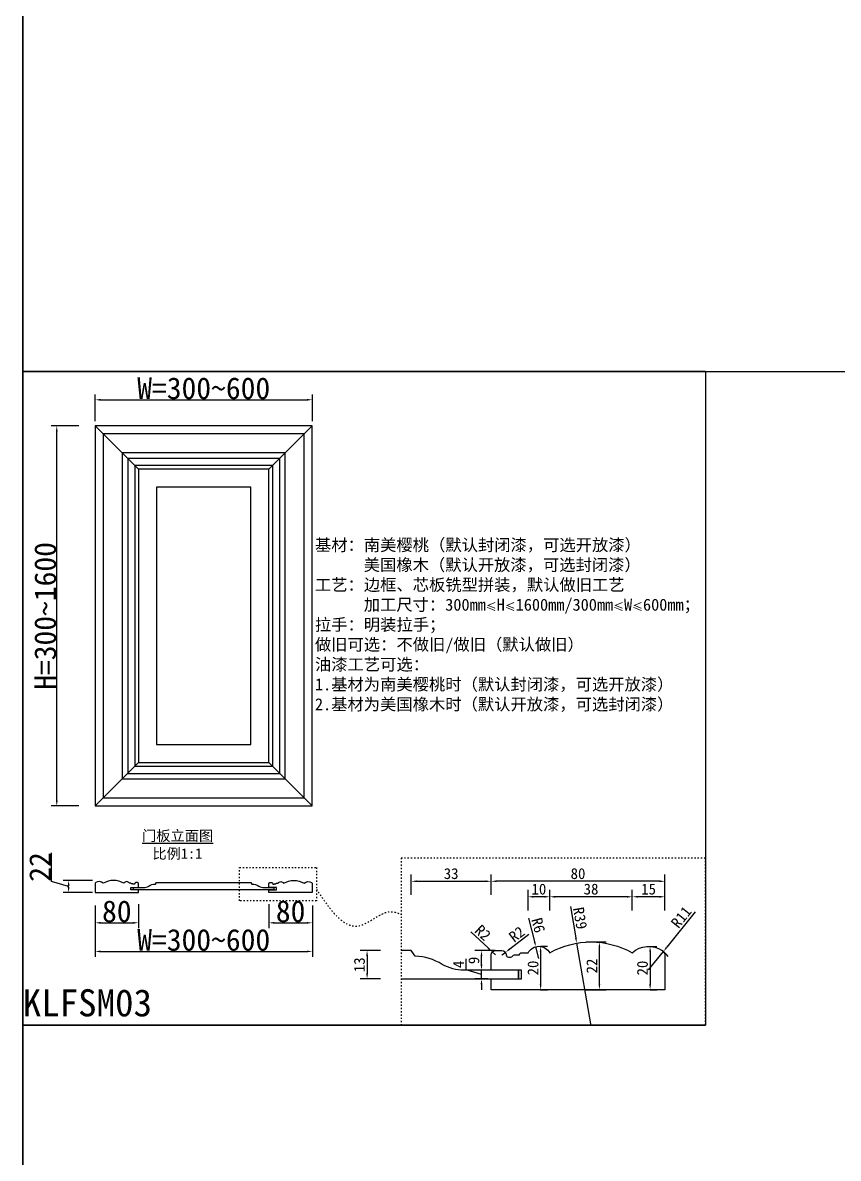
# Model space of a CAD drawing. Header units: millimetres. Extents: x 85186 to 129000, y -77269 to -36327.
# Drawn here: x 85319 to 86820, y -58963 to -56872 of the extents above; entities that cross this region are included whole.
import ezdxf

# ---------------------------------------------------------------- set-up
doc = ezdxf.new("R2010")
doc.units = ezdxf.units.MM
doc.linetypes.add('100', pattern=[30, 12, -18])
doc.layers.add('粗实线', color=7, linetype='Continuous')
doc.styles.add('KLF-1_宋体', font='SimSun.ttf')
doc.styles.get("Standard").update_dxf_attribs({"font": 'SimSun.ttf'})
doc.styles.add('ZB_宋体', font='SimSun.ttf')
doc.dimstyles.new('ZB16-1.0+4倍大样', dxfattribs={"dimscale": 10, "dimtxt": 2, "dimasz": 1, "dimexe": 1.25, "dimexo": 0.625, "dimgap": 0.4, "dimtad": 1, "dimdec": 1, "dimlfac": 0.25, "dimtxsty": 'Standard', "dimcen": 2.5, "dimclrd": 144, "dimclre": 144, "dimclrt": 4, "dimadec": 0, "dimazin": 0, "dimtfac": 1, "dimtdec": 1, "dimtmove": 1, "dimatfit": 3, "dimfxlon": 1, "dimarcsym": 0})
doc.dimstyles.new('客来福标注小', dxfattribs={"dimscale": 20, "dimtxt": 2, "dimasz": 0.5, "dimexe": 0.5, "dimexo": 0, "dimgap": 0.05, "dimtad": 1, "dimdec": 0, "dimzin": 0, "dimdsep": 46, "dimtxsty": 'Standard', "dimcen": 0, "dimclrd": 256, "dimclre": 256, "dimclrt": 256, "dimadec": 0, "dimazin": 0, "dimtfac": 1, "dimtdec": 0, "dimtofl": 0, "dimtmove": 1, "dimatfit": 3, "dimfxl": 2.2, "dimfxlon": 1, "dimtolj": 1, "dimtzin": 0, "dimarcsym": 0})

# ---------------------------------------------------------------- blocks, each defined once
blk = doc.blocks.new('*D2582')
at = {"lineweight": -2, "transparency": 16777216}
for p, q in [((85422, -57614.6), (85371.3, -57614.6)), ((85381.3, -58304.6), (85381.3, -57624.6)), ((85422, -58314.6), (85371.3, -58314.6))]:
    blk.add_line(p, q, dxfattribs=at)
at = {"transparency": 16777216}
for points in [[(85379.7, -57624.6), (85383, -57624.6), (85381.3, -57614.6)], [(85379.7, -58304.6), (85383, -58304.6), (85381.3, -58314.6)]]:
    blk.add_solid(points, dxfattribs=at)
at = {"layer": 'Defpoints', "color": 0, "transparency": 16777216}
for p in [(85381.3, -57614.6), (85422, -57614.6), (85422, -58314.6)]:
    blk.add_point(p, dxfattribs=at)
at = {"transparency": 16777216, "insert": (85360.3, -57964.6), "char_height": 40, "attachment_point": 5, "rotation": 90, "style": 'KLF-1_宋体'}
blk.add_mtext('\\A1;H=300~1600', dxfattribs=at)
blk = doc.blocks.new('*D2583')
at = {"lineweight": -2, "transparency": 16777216}
for p, q in [((85371.6, -58453.4), (85371.6, -58400.6)), ((85403.1, -58462.8), (85371.6, -58453.4)), ((85447.1, -58451.8), (85393.1, -58451.8)), ((85403.1, -58463.8), (85403.1, -58461.8)), ((85447.1, -58473.8), (85393.1, -58473.8))]:
    blk.add_line(p, q, dxfattribs=at)
at = {"transparency": 16777216}
for points in [[(85401.4, -58461.8), (85404.8, -58461.8), (85403.1, -58451.8)], [(85401.4, -58463.8), (85404.8, -58463.8), (85403.1, -58473.8)]]:
    blk.add_solid(points, dxfattribs=at)
at = {"layer": 'Defpoints', "color": 0, "transparency": 16777216}
for p in [(85403.1, -58451.8), (85485.9, -58451.8), (85485.9, -58473.8)]:
    blk.add_point(p, dxfattribs=at)
at = {"transparency": 16777216, "insert": (85350.6, -58427), "char_height": 40, "attachment_point": 5, "rotation": 90, "style": 'KLF-1_宋体'}
blk.add_mtext('\\A1;22', dxfattribs=at)
blk = doc.blocks.new('*D2584')
at = {"lineweight": -2, "transparency": 16777216}
for p, q in [((85451.9, -57606), (85451.9, -57556.6)), ((85461.9, -57566.6), (85841.9, -57566.6)), ((85851.9, -57606), (85851.9, -57556.6))]:
    blk.add_line(p, q, dxfattribs=at)
at = {"transparency": 16777216}
for points in [[(85461.9, -57564.9), (85461.9, -57568.2), (85451.9, -57566.6)], [(85841.9, -57564.9), (85841.9, -57568.2), (85851.9, -57566.6)]]:
    blk.add_solid(points, dxfattribs=at)
at = {"layer": 'Defpoints', "color": 0, "transparency": 16777216}
for p in [(85851.9, -57566.6), (85451.9, -57606), (85851.9, -57606)]:
    blk.add_point(p, dxfattribs=at)
at = {"transparency": 16777216, "insert": (85651.9, -57545.6), "char_height": 40, "attachment_point": 5, "style": 'KLF-1_宋体'}
blk.add_mtext('\\A1;W=300~600', dxfattribs=at)
blk = doc.blocks.new('*D2585')
at = {"lineweight": -2, "transparency": 16777216}
for p, q in [((85451.9, -58498.1), (85451.9, -58539.8)), ((85531.9, -58495.6), (85531.9, -58539.8)), ((85461.9, -58529.8), (85521.9, -58529.8))]:
    blk.add_line(p, q, dxfattribs=at)
at = {"transparency": 16777216}
for points in [[(85461.9, -58528.1), (85461.9, -58531.4), (85451.9, -58529.8)], [(85521.9, -58528.1), (85521.9, -58531.4), (85531.9, -58529.8)]]:
    blk.add_solid(points, dxfattribs=at)
at = {"layer": 'Defpoints', "color": 0, "transparency": 16777216}
for p in [(85451.9, -58498.1), (85531.9, -58495.6), (85531.9, -58529.8)]:
    blk.add_point(p, dxfattribs=at)
at = {"transparency": 16777216, "insert": (85491.9, -58508.8), "char_height": 40, "attachment_point": 5, "style": 'KLF-1_宋体'}
blk.add_mtext('\\A1;80', dxfattribs=at)
blk = doc.blocks.new('*D2586')
at = {"lineweight": -2, "transparency": 16777216}
for p, q in [((85771.9, -58495.6), (85771.9, -58539.8)), ((85851.9, -58498.1), (85851.9, -58539.8)), ((85781.9, -58529.8), (85841.9, -58529.8))]:
    blk.add_line(p, q, dxfattribs=at)
at = {"transparency": 16777216}
for points in [[(85781.9, -58528.1), (85781.9, -58531.4), (85771.9, -58529.8)], [(85841.9, -58528.1), (85841.9, -58531.4), (85851.9, -58529.8)]]:
    blk.add_solid(points, dxfattribs=at)
at = {"layer": 'Defpoints', "color": 0, "transparency": 16777216}
for p in [(85771.9, -58495.6), (85851.9, -58498.1), (85851.9, -58529.8)]:
    blk.add_point(p, dxfattribs=at)
at = {"transparency": 16777216, "insert": (85811.9, -58508.8), "char_height": 40, "attachment_point": 5, "style": 'KLF-1_宋体'}
blk.add_mtext('\\A1;80', dxfattribs=at)
blk = doc.blocks.new('*D2587')
at = {"lineweight": -2, "transparency": 16777216}
for p, q in [((85451.9, -58538.5), (85451.9, -58592.5)), ((85851.9, -58538.5), (85851.9, -58592.5)), ((85461.9, -58582.5), (85841.9, -58582.5))]:
    blk.add_line(p, q, dxfattribs=at)
at = {"transparency": 16777216}
for points in [[(85461.9, -58580.8), (85461.9, -58584.2), (85451.9, -58582.5)], [(85841.9, -58580.8), (85841.9, -58584.2), (85851.9, -58582.5)]]:
    blk.add_solid(points, dxfattribs=at)
at = {"layer": 'Defpoints', "color": 0, "transparency": 16777216}
for p in [(85451.9, -58513), (85851.9, -58513), (85851.9, -58582.5)]:
    blk.add_point(p, dxfattribs=at)
at = {"transparency": 16777216, "insert": (85651.9, -58561.5), "char_height": 40, "attachment_point": 5, "style": 'KLF-1_宋体'}
blk.add_mtext('\\A1;W=300~600', dxfattribs=at)
blk = doc.blocks.new('*D2588')
at = {"color": 144, "lineweight": -2, "transparency": 16777216}
for p, q in [((85977.7, -58581), (85940.2, -58581)), ((85952.7, -58591), (85952.7, -58623)), ((85977.7, -58633), (85940.2, -58633))]:
    blk.add_line(p, q, dxfattribs=at)
at = {"color": 144, "transparency": 16777216}
for points in [[(85951, -58591), (85954.4, -58591), (85952.7, -58581)], [(85951, -58623), (85954.4, -58623), (85952.7, -58633)]]:
    blk.add_solid(points, dxfattribs=at)
at = {"layer": 'Defpoints', "color": 0, "transparency": 16777216}
for p in [(86008.9, -58581), (85952.7, -58633), (86008.9, -58633)]:
    blk.add_point(p, dxfattribs=at)
at = {"color": 4, "transparency": 16777216, "insert": (85938.7, -58607), "char_height": 20, "attachment_point": 5, "rotation": 90}
blk.add_mtext('13', dxfattribs=at)
blk = doc.blocks.new('*D2589')
at = {"color": 144, "lineweight": -2, "transparency": 16777216}
for p, q in [((86181.1, -58478.3), (86181.1, -58440.8)), ((86501.1, -58478.3), (86501.1, -58440.8)), ((86491.1, -58453.3), (86191.1, -58453.3))]:
    blk.add_line(p, q, dxfattribs=at)
at = {"color": 144, "transparency": 16777216}
for points in [[(86191.1, -58451.6), (86191.1, -58454.9), (86181.1, -58453.3)], [(86491.1, -58451.6), (86491.1, -58454.9), (86501.1, -58453.3)]]:
    blk.add_solid(points, dxfattribs=at)
at = {"layer": 'Defpoints', "color": 0, "transparency": 16777216}
for p in [(86181.1, -58453.3), (86181.1, -58561.9), (86501.1, -58621.9)]:
    blk.add_point(p, dxfattribs=at)
at = {"color": 4, "transparency": 16777216, "insert": (86341.1, -58439.3), "char_height": 20, "attachment_point": 5}
blk.add_mtext('80', dxfattribs=at)
blk = doc.blocks.new('*D2590')
at = {"color": 144, "lineweight": -2, "transparency": 16777216}
for p, q in [((86355.5, -58565), (86393, -58565)), ((86380.5, -58643), (86380.5, -58575)), ((86355.5, -58653), (86393, -58653))]:
    blk.add_line(p, q, dxfattribs=at)
at = {"color": 144, "transparency": 16777216}
for points in [[(86378.8, -58575), (86382.1, -58575), (86380.5, -58565)], [(86378.8, -58643), (86382.1, -58643), (86380.5, -58653)]]:
    blk.add_solid(points, dxfattribs=at)
at = {"layer": 'Defpoints', "color": 0, "transparency": 16777216}
for p in [(86193.8, -58565), (86380.5, -58565), (86329, -58653)]:
    blk.add_point(p, dxfattribs=at)
at = {"color": 4, "transparency": 16777216, "insert": (86366.5, -58609.3), "char_height": 20, "attachment_point": 5, "rotation": 90}
blk.add_mtext('22', dxfattribs=at)
blk = doc.blocks.new('*D2591')
at = {"color": 144, "lineweight": -2, "transparency": 16777216}
for p, q in [((86033.9, -58478.3), (86033.9, -58440.8)), ((86181.1, -58478.3), (86181.1, -58440.8)), ((86043.9, -58453.3), (86171.1, -58453.3))]:
    blk.add_line(p, q, dxfattribs=at)
at = {"color": 144, "transparency": 16777216}
for points in [[(86043.9, -58451.6), (86043.9, -58454.9), (86033.9, -58453.3)], [(86171.1, -58451.6), (86171.1, -58454.9), (86181.1, -58453.3)]]:
    blk.add_solid(points, dxfattribs=at)
at = {"layer": 'Defpoints', "color": 0, "transparency": 16777216}
for p in [(86181.1, -58453.3), (86033.9, -58531.9), (86181.1, -58539.9)]:
    blk.add_point(p, dxfattribs=at)
at = {"color": 4, "transparency": 16777216, "insert": (86107.5, -58439.3), "char_height": 20, "attachment_point": 5}
blk.add_mtext('33', dxfattribs=at)
blk = doc.blocks.new('*D2592')
at = {"color": 144, "lineweight": -2, "transparency": 16777216}
for p, q in [((86134.9, -58616.5), (86134.9, -58596.2)), ((86163.4, -58607), (86163.4, -58597)), ((86163.4, -58625), (86134.9, -58616.5)), ((86175, -58617), (86150.9, -58617)), ((86163.4, -58633), (86163.4, -58617)), ((86163.4, -58633), (86163.4, -58617)), ((86174.8, -58633), (86150.9, -58633)), ((86163.4, -58643), (86163.4, -58653))]:
    blk.add_line(p, q, dxfattribs=at)
at = {"color": 144, "transparency": 16777216}
for points in [[(86161.7, -58607), (86165, -58607), (86163.4, -58617)], [(86161.7, -58643), (86165, -58643), (86163.4, -58633)]]:
    blk.add_solid(points, dxfattribs=at)
at = {"layer": 'Defpoints', "color": 0, "transparency": 16777216}
for p in [(86163.4, -58617), (86181.2, -58617), (86181.1, -58633)]:
    blk.add_point(p, dxfattribs=at)
at = {"color": 4, "transparency": 16777216, "insert": (86120.9, -58606.3), "char_height": 20, "attachment_point": 5, "rotation": 90}
blk.add_mtext('4', dxfattribs=at)
blk = doc.blocks.new('*D2593')
at = {"color": 144, "lineweight": -2, "transparency": 16777216}
for p, q in [((86188.4, -58581), (86150.9, -58581)), ((86163.4, -58607), (86163.4, -58591)), ((86188.4, -58617), (86150.9, -58617))]:
    blk.add_line(p, q, dxfattribs=at)
at = {"color": 144, "transparency": 16777216}
for points in [[(86161.7, -58591), (86165, -58591), (86163.4, -58581)], [(86161.7, -58607), (86165, -58607), (86163.4, -58617)]]:
    blk.add_solid(points, dxfattribs=at)
at = {"layer": 'Defpoints', "color": 0, "transparency": 16777216}
for p in [(86163.4, -58581), (86195.1, -58581), (86196.1, -58617)]:
    blk.add_point(p, dxfattribs=at)
at = {"color": 4, "transparency": 16777216, "insert": (86149.4, -58599), "char_height": 20, "attachment_point": 5, "rotation": 90}
blk.add_mtext('9', dxfattribs=at)
blk = doc.blocks.new('*D2594')
at = {"color": 144, "lineweight": -2, "transparency": 16777216}
for p, q in [((86441.1, -58506.8), (86441.1, -58469.3)), ((86501.1, -58506.8), (86501.1, -58469.3)), ((86491.1, -58481.8), (86451.1, -58481.8))]:
    blk.add_line(p, q, dxfattribs=at)
at = {"color": 144, "transparency": 16777216}
for points in [[(86451.1, -58480.1), (86451.1, -58483.5), (86441.1, -58481.8)], [(86491.1, -58480.1), (86491.1, -58483.5), (86501.1, -58481.8)]]:
    blk.add_solid(points, dxfattribs=at)
at = {"layer": 'Defpoints', "color": 0, "transparency": 16777216}
for p in [(86441.1, -58481.8), (86441.1, -58535.9), (86501.1, -58624.4)]:
    blk.add_point(p, dxfattribs=at)
at = {"color": 4, "transparency": 16777216, "insert": (86471.1, -58467.8), "char_height": 20, "attachment_point": 5}
blk.add_mtext('15', dxfattribs=at)
blk = doc.blocks.new('*D2595')
at = {"color": 144, "lineweight": -2, "transparency": 16777216}
for p, q in [((86289.1, -58506.8), (86289.1, -58469.3)), ((86441.1, -58506.8), (86441.1, -58469.3)), ((86431.1, -58481.8), (86299.1, -58481.8))]:
    blk.add_line(p, q, dxfattribs=at)
at = {"color": 144, "transparency": 16777216}
for points in [[(86299.1, -58480.1), (86299.1, -58483.5), (86289.1, -58481.8)], [(86431.1, -58480.1), (86431.1, -58483.5), (86441.1, -58481.8)]]:
    blk.add_solid(points, dxfattribs=at)
at = {"layer": 'Defpoints', "color": 0, "transparency": 16777216}
for p in [(86289.1, -58481.8), (86441.1, -58535.9), (86289.1, -58585)]:
    blk.add_point(p, dxfattribs=at)
at = {"color": 4, "transparency": 16777216, "insert": (86365.1, -58467.8), "char_height": 20, "attachment_point": 5}
blk.add_mtext('38', dxfattribs=at)
blk = doc.blocks.new('*D2596')
at = {"color": 144, "lineweight": -2, "transparency": 16777216}
for p, q in [((86249.1, -58506.8), (86249.1, -58469.3)), ((86289.1, -58506.8), (86289.1, -58469.3)), ((86279.1, -58481.8), (86259.1, -58481.8))]:
    blk.add_line(p, q, dxfattribs=at)
at = {"color": 144, "transparency": 16777216}
for points in [[(86259.1, -58480.1), (86259.1, -58483.5), (86249.1, -58481.8)], [(86279.1, -58480.1), (86279.1, -58483.5), (86289.1, -58481.8)]]:
    blk.add_solid(points, dxfattribs=at)
at = {"layer": 'Defpoints', "color": 0, "transparency": 16777216}
for p in [(86249.1, -58481.8), (86249.1, -58585), (86289.1, -58585)]:
    blk.add_point(p, dxfattribs=at)
at = {"color": 4, "transparency": 16777216, "insert": (86269.1, -58467.8), "char_height": 20, "attachment_point": 5}
blk.add_mtext('10', dxfattribs=at)
blk = doc.blocks.new('*D2597')
at = {"color": 144, "lineweight": -2, "transparency": 16777216}
for p, q in [((86473.8, -58573.2), (86486.3, -58573.2)), ((86473.8, -58583.2), (86473.8, -58643)), ((86473.8, -58653), (86486.3, -58653))]:
    blk.add_line(p, q, dxfattribs=at)
at = {"color": 144, "transparency": 16777216}
for points in [[(86472.2, -58583.2), (86475.5, -58583.2), (86473.8, -58573.2)], [(86472.2, -58643), (86475.5, -58643), (86473.8, -58653)]]:
    blk.add_solid(points, dxfattribs=at)
at = {"layer": 'Defpoints', "color": 0, "transparency": 16777216}
for p in [(86467.8, -58573.2), (86467.8, -58653), (86473.8, -58653)]:
    blk.add_point(p, dxfattribs=at)
at = {"color": 4, "transparency": 16777216, "insert": (86459.8, -58613.1), "char_height": 20, "attachment_point": 5, "rotation": 90}
blk.add_mtext('20', dxfattribs=at)
blk = doc.blocks.new('*D2598')
at = {"color": 144, "lineweight": -2, "transparency": 16777216}
for p, q in [((86272.3, -58573), (86284.8, -58573)), ((86272.3, -58583), (86272.3, -58643)), ((86272.3, -58653), (86284.8, -58653))]:
    blk.add_line(p, q, dxfattribs=at)
at = {"color": 144, "transparency": 16777216}
for points in [[(86270.6, -58583), (86273.9, -58583), (86272.3, -58573)], [(86270.6, -58643), (86273.9, -58643), (86272.3, -58653)]]:
    blk.add_solid(points, dxfattribs=at)
at = {"layer": 'Defpoints', "color": 0, "transparency": 16777216}
for p in [(86269.1, -58573), (86269.1, -58653), (86272.3, -58653)]:
    blk.add_point(p, dxfattribs=at)
at = {"color": 4, "transparency": 16777216, "insert": (86258.3, -58613), "char_height": 20, "attachment_point": 5, "rotation": 90}
blk.add_mtext('20', dxfattribs=at)
blk = doc.blocks.new('*D2599')
at = {"color": 144, "lineweight": -2, "transparency": 16777216}
for p, q in [((86556.8, -58509.6), (86504.5, -58574.8)), ((86471.1, -58616.6), (86498.3, -58582.6))]:
    blk.add_line(p, q, dxfattribs=at)
blk.add_arc((86471.1, -58616.6), 43.5, 34.8478, 55.1769, dxfattribs=at)
at = {"color": 144, "transparency": 16777216}
blk.add_solid([(86503.2, -58573.8), (86505.8, -58575.8), (86498.3, -58582.6)], dxfattribs=at)
at = {"layer": 'Defpoints', "color": 0, "transparency": 16777216}
for p in [(86498.3, -58582.6), (86471.1, -58616.6)]:
    blk.add_point(p, dxfattribs=at)
at = {"color": 4, "transparency": 16777216, "insert": (86531.1, -58519.2), "char_height": 20, "attachment_point": 5, "rotation": 51.3041}
blk.add_mtext('R11', dxfattribs=at)
blk = doc.blocks.new('*D2600')
at = {"color": 144, "lineweight": -2, "transparency": 16777216}
for p, q in [((86327, -58499.9), (86337, -58557.5)), ((86365.1, -58719.4), (86338.7, -58567.3))]:
    blk.add_line(p, q, dxfattribs=at)
at = {"color": 144, "transparency": 16777216}
blk.add_solid([(86338.6, -58557.2), (86335.3, -58557.7), (86338.7, -58567.3)], dxfattribs=at)
at = {"layer": 'Defpoints', "color": 0, "transparency": 16777216}
for p in [(86338.7, -58567.3), (86365.1, -58719.4)]:
    blk.add_point(p, dxfattribs=at)
at = {"color": 4, "transparency": 16777216, "insert": (86344.9, -58521.3), "char_height": 20, "attachment_point": 5, "rotation": 279.8522}
blk.add_mtext('R39', dxfattribs=at)
blk = doc.blocks.new('*D2601')
at = {"color": 144, "lineweight": -2, "transparency": 16777216}
for p, q in [((86250.1, -58521.2), (86261, -58564.1)), ((86269.1, -58595.7), (86263.5, -58573.7))]:
    blk.add_line(p, q, dxfattribs=at)
at = {"color": 144, "transparency": 16777216}
blk.add_solid([(86262.6, -58563.6), (86259.4, -58564.5), (86263.5, -58573.7)], dxfattribs=at)
at = {"layer": 'Defpoints', "color": 0, "transparency": 16777216}
for p in [(86263.5, -58573.7), (86269.1, -58595.7)]:
    blk.add_point(p, dxfattribs=at)
at = {"color": 4, "transparency": 16777216, "insert": (86267.9, -58534.3), "char_height": 20, "attachment_point": 5, "rotation": 284.3203}
blk.add_mtext('R6', dxfattribs=at)
blk = doc.blocks.new('*D2602')
at = {"color": 144, "lineweight": -2, "transparency": 16777216}
for p, q in [((86144, -58546.5), (86176, -58576.7)), ((86189.1, -58589), (86183.3, -58583.5))]:
    blk.add_line(p, q, dxfattribs=at)
at = {"color": 144, "transparency": 16777216}
blk.add_solid([(86177.1, -58575.5), (86174.8, -58577.9), (86183.3, -58583.5)], dxfattribs=at)
at = {"layer": 'Defpoints', "color": 0, "transparency": 16777216}
for p in [(86183.3, -58583.5), (86189.1, -58589)]:
    blk.add_point(p, dxfattribs=at)
at = {"color": 4, "transparency": 16777216, "insert": (86166, -58548), "char_height": 20, "attachment_point": 5, "rotation": 316.6628}
blk.add_mtext('R2', dxfattribs=at)
blk = doc.blocks.new('*D2603')
at = {"color": 144, "lineweight": -2, "transparency": 16777216}
for p, q in [((86250.3, -58551.4), (86215.4, -58578.1)), ((86201.1, -58589), (86207.4, -58584.2))]:
    blk.add_line(p, q, dxfattribs=at)
at = {"color": 144, "transparency": 16777216}
blk.add_solid([(86214.4, -58576.8), (86216.4, -58579.4), (86207.4, -58584.2)], dxfattribs=at)
at = {"layer": 'Defpoints', "color": 0, "transparency": 16777216}
for p in [(86201.1, -58589), (86207.4, -58584.2)]:
    blk.add_point(p, dxfattribs=at)
at = {"color": 4, "transparency": 16777216, "insert": (86228.3, -58550.6), "char_height": 20, "attachment_point": 5, "rotation": 37.3815}
blk.add_mtext('R2', dxfattribs=at)

msp = doc.modelspace()

# ---------------------------------------------------------------- linework, layer by layer
for p, q in [((85318.615, -36326.918), (85318.615, -77269.2)), ((86575.739, -57514.692), (85318.615, -57514.692)), ((85318.615, -57514.692), (86575.739, -57514.692)), ((85318.615, -57514.692), (128999.726, -57514.692)), ((85864.4, -57514.692), (85533.241, -57514.692)), ((86002.509, -57514.692), (85864.4, -57514.692)), ((85864.4, -57514.692), (86341.538, -57514.692)), ((86341.538, -57514.692), (86002.509, -57514.692)), ((86575.739, -57514.692), (86341.538, -57514.692)), ((86575.739, -57514.692), (86341.538, -57514.692)), ((85318.615, -58718.315), (86575.739, -58718.315))]:
    msp.add_line(p, q)
at = {"color": 0}
msp.add_line((85318.615, -58718.315), (85318.615, -57514.692), dxfattribs=at)
at = {"color": 3}
for q in [(85318.615, -57514.692), (86575.739, -58718.315)]:
    msp.add_line((86575.739, -57514.692), q, dxfattribs=at)
at = {"color": 2}
msp.add_line((86231.368, -58617.035), (86231.368, -58633.035), dxfattribs=at)
for points in [[(85318.615, -36326.918), (128998.287, -36326.918), (128998.287, -77269.2), (85318.615, -77269.2)], [(85451.891, -58314.551), (85851.891, -58314.551), (85851.891, -57614.551), (85451.891, -57614.551)], [(85511.891, -58254.551), (85791.891, -58254.551), (85791.891, -57674.551), (85511.891, -57674.551)], [(85531.891, -58234.551), (85771.891, -58234.551), (85771.891, -57694.551), (85531.891, -57694.551)], [(85564.886, -58201.556), (85738.896, -58201.556), (85738.896, -57727.546), (85564.886, -57727.546)]]:
    msp.add_lwpolyline(points, close=True)
at = {"color": 0}
msp.add_lwpolyline([(85318.615, -57514.692), (86575.739, -57514.692), (86575.739, -58718.315), (85318.615, -58718.315)], close=True, dxfattribs=at)
at = {"color": 250}
for points in [[(85531.891, -57694.551), (85451.891, -57614.551)], [(85771.891, -57694.551), (85851.891, -57614.551)], [(85531.891, -58234.551), (85451.891, -58314.551)], [(85851.891, -58314.551), (85771.891, -58234.551)]]:
    msp.add_lwpolyline(points, dxfattribs=at)
for points in [[(85466.891, -58299.551), (85836.891, -58299.551), (85836.891, -57629.551), (85466.891, -57629.551)], [(85501.891, -58264.551), (85801.891, -58264.551), (85801.891, -57664.551), (85501.891, -57664.551)], [(85524.88, -58241.561), (85778.901, -58241.561), (85778.901, -57687.54), (85524.88, -57687.54)]]:
    msp.add_lwpolyline(points, close=True, dxfattribs=at)
at = {"color": 251, "linetype": '100', "ltscale": 0.2}
for points in [[(85717.92, -58427.865), (85859.548, -58427.865), (85859.548, -58489.368), (85717.92, -58489.368)], [(86575.739, -58410.454), (86015.204, -58410.454), (86015.204, -58718.315), (86575.739, -58718.315)]]:
    msp.add_lwpolyline(points, close=True, dxfattribs=at)
for points in [[(85451.891, -58459.507), (85451.891, -58473.801), (85531.891, -58473.801), (85531.891, -58468.801), (85517.891, -58468.801), (85517.891, -58464.801), (85531.891, -58464.801), (85531.891, -58457.801, 0.41421356), (85529.891, -58455.801), (85526.891, -58455.801, 0.41421356), (85524.891, -58457.801, -0.41421356), (85523.891, -58458.801), (85522.891, -58458.801, -0.26794919), (85522.025, -58458.301, 0.26794919), (85521.159, -58457.801), (85518.891, -58457.801), (85518.891, -58457.801, 0.41421356), (85517.891, -58456.801), (85514.891, -58456.801, 0.59959754), (85504.891, -58456.801, 0.26315789), (85466.891, -58456.801, 0.35608131), (85453.178, -58455.752, 0.24551648), (85451.891, -58458.214), (85451.891, -58473.801)], [(85522.891, -58468.801), (85522.891, -58464.801), (85540.583, -58464.801, 0.13154213), (85550.576, -58462.126, -0.13030537), (85563.011, -58458.301), (85564.886, -58455.801), (85738.896, -58455.801), (85740.771, -58458.301, -0.13030537), (85753.206, -58462.126, 0.13154213), (85763.198, -58464.801), (85780.891, -58464.801), (85780.891, -58468.801), (85522.891, -58468.801)], [(85851.891, -58459.507), (85851.891, -58473.801), (85771.891, -58473.801), (85771.891, -58468.801), (85785.891, -58468.801), (85785.891, -58464.801), (85771.891, -58464.801), (85771.891, -58457.801, -0.41421356), (85773.891, -58455.801), (85776.891, -58455.801, -0.41421356), (85778.891, -58457.801, 0.41421356), (85779.891, -58458.801), (85780.891, -58458.801, 0.26794919), (85781.757, -58458.301, -0.26794919), (85782.623, -58457.801), (85784.891, -58457.801), (85784.891, -58457.801, -0.41421356), (85785.891, -58456.801), (85788.891, -58456.801, -0.59959754), (85798.891, -58456.801, -0.26315789), (85836.891, -58456.801, -0.35608131), (85850.604, -58455.752, -0.24551648), (85851.891, -58458.214), (85851.891, -58473.801)]]:
    msp.add_lwpolyline(points, format="xyb")
for points in [[(85778.891, -58457.801), (85778.891, -58457.801)], [(85781.891, -58457.801), (85781.891, -58457.801)]]:
    msp.add_lwpolyline(points)
at = {"color": 2}
for points in [[(86501.082, -58595.86), (86501.082, -58653.035), (86181.082, -58653.035), (86181.082, -58633.035), (86237.082, -58633.035), (86237.082, -58617.035), (86181.082, -58617.035), (86181.082, -58589.035, -0.41421356), (86189.082, -58581.035), (86201.082, -58581.035, -0.41421356), (86209.082, -58589.035, 0.41421356), (86213.082, -58593.035), (86217.082, -58593.035, 0.26794919), (86220.546, -58591.035, -0.26794919), (86224.01, -58589.035), (86233.082, -58589.035), (86233.082, -58589.035, -0.41421356), (86237.082, -58585.035), (86249.082, -58585.035, -0.59959754), (86289.082, -58585.035, -0.26315789), (86441.082, -58585.035, -0.35608131), (86495.934, -58580.837, -0.24551648), (86501.082, -58590.688), (86501.082, -58653.035)], [(86015.204, -58633.035), (86231.368, -58633.035), (86231.368, -58617.035), (86131.079, -58617.035, -0.13154213), (86091.109, -58606.335, 0.13030537), (86041.368, -58591.035), (86033.868, -58581.035), (86015.204, -58581.035)]]:
    msp.add_lwpolyline(points, format="xyb", dxfattribs=at)
at = {"color": 251, "linetype": '100', "ltscale": 0.2}
msp.add_open_spline([(85859.548, -58468.11), (85884.496, -58505.203), (85923.758, -58563.579), (85983.318, -58503.905), (86008.117, -58510.67), (86015.204, -58514.347)], degree=3, knots=[0, 0, 0, 0, 104.12393614, 163.86704004, 188.21827368, 188.21827368, 188.21827368, 188.21827368], dxfattribs=at)

# ---------------------------------------------------------------- texts
at = {"lineweight": 25, "attachment_point": 1}
for s, insert, char_height, width, style in [('基材：南美樱桃（默认封闭漆，可选开放漆）\\P      美国橡木（默认开放漆，可选封闭漆）\\P工艺：边框、芯板铣型拼装，默认做旧工艺\\P      加工尺寸：300mm{\\H0.6667x;≤}H{\\H0.6667x;≤}1600mm/300mm{\\H0.6667x;≤\\H1.5x;W\\H0.6667x;≤\\H1.5x;600mm}；\\P拉手：明装拉手；\\P做旧可选：不做旧/做旧（默认做旧）\\P油漆工艺可选：\\P1.基材为南美樱桃时（默认封闭漆，可选开放漆）\\P2.基材为美国橡木时（默认开放漆，可选封闭漆）', (85856.707, -57822.903), 22, 722.3022, 'ZB_宋体'), ('KLFSM03', (85318.615, -58652.114), 50, 6766.6201, 'KLF-1_宋体')]:
    msp.add_mtext(s, dxfattribs=dict(at, insert=insert, char_height=char_height, width=width, style=style))
at = {"layer": '粗实线', "char_height": 19.2, "attachment_point": 1}
for s, insert, width in [('{\\L门板立面图}', (85538.363, -58359.771), 164.2076), ('比例1:1', (85557.52, -58392.607), 114.97935)]:
    msp.add_mtext(s, dxfattribs=dict(at, insert=insert, width=width))

# ---------------------------------------------------------------- dimensions: what is measured, and where the dimension line sits
at = {"color": 0}
dim = msp.add_linear_dim(base=(85851.891, -57566.577), p1=(85451.891, -57606.04), p2=(85851.891, -57606.04), text='W=300~600', dimstyle='客来福标注小', override={"dimtxsty": 'KLF-1_宋体'}, dxfattribs=at)
dim.commit()
dim.dimension.update_dxf_attribs({"geometry": '*D2584', "text_midpoint": (85651.891, -57545.577)})
dim = msp.add_linear_dim(base=(85381.325, -57614.551), p1=(85422.002, -58314.551), p2=(85422.002, -57614.551), angle=90, text='H=300~1600', dimstyle='客来福标注小', override={"dimtxsty": 'KLF-1_宋体'}, dxfattribs=at)
dim.commit()
dim.dimension.update_dxf_attribs({"geometry": '*D2582', "text_midpoint": (85360.325, -57964.551)})
dim = msp.add_linear_dim(base=(85403.109, -58451.801), p1=(85485.891, -58473.801), p2=(85485.891, -58451.801), angle=90, dimstyle='客来福标注小', override={"dimtxsty": 'KLF-1_宋体'}, dxfattribs=at)
dim.commit()
dim.dimension.update_dxf_attribs({"geometry": '*D2583', "text_midpoint": (85350.609, -58452.351)})
at = {"color": 2}
dim = msp.add_linear_dim(base=(86181.082, -58453.273), p1=(86033.868, -58531.896), p2=(86181.082, -58539.896), text='33', dimstyle='ZB16-1.0+4倍大样', dxfattribs=at)
dim.commit()
dim.dimension.update_dxf_attribs({"geometry": '*D2591', "text_midpoint": (86107.475, -58439.273)})
for base, p1, p2, angle, picture, middle in [((86181.082, -58453.273), (86501.082, -58621.862), (86181.082, -58561.895), 180, '*D2589', (86341.082, -58439.273)), ((86163.354, -58617.035), (86181.082, -58633.035), (86181.224, -58617.035), 90, '*D2592', (86120.854, -58612.485)), ((86163.354, -58581.035), (86196.107, -58617.035), (86195.082, -58581.035), 90, '*D2593', (86149.354, -58599.035))]:
    dim = msp.add_linear_dim(base=base, p1=p1, p2=p2, angle=angle, dimstyle='ZB16-1.0+4倍大样', dxfattribs=at)
    dim.commit()
    dim.dimension.update_dxf_attribs({"geometry": picture, "text_midpoint": middle})
for base, p1, p2, picture, middle in [((86249.082, -58481.807), (86289.082, -58585.035), (86249.082, -58585.035), '*D2596', (86269.082, -58467.807)), ((86289.082, -58481.807), (86441.082, -58535.896), (86289.082, -58585.035), '*D2595', (86365.082, -58467.807)), ((86441.082, -58481.807), (86501.082, -58624.447), (86441.082, -58535.896), '*D2594', (86471.082, -58467.807))]:
    dim = msp.add_linear_dim(base=base, p1=p1, p2=p2, dimstyle='ZB16-1.0+4倍大样', dxfattribs=at)
    dim.commit()
    dim.dimension.update_dxf_attribs({"geometry": picture, "text_midpoint": middle})
at = {"color": 0}
for base, p1, p2, picture, middle in [((85531.891, -58529.78), (85451.891, -58498.061), (85531.891, -58495.561), '*D2585', (85491.891, -58508.78)), ((85851.891, -58529.78), (85771.891, -58495.561), (85851.891, -58498.061), '*D2586', (85811.891, -58508.78))]:
    dim = msp.add_linear_dim(base=base, p1=p1, p2=p2, dimstyle='客来福标注小', override={"dimtxsty": 'KLF-1_宋体'}, dxfattribs=at)
    dim.commit()
    dim.dimension.update_dxf_attribs({"geometry": picture, "text_midpoint": middle})
at = {"color": 2}
dim = msp.add_radius_dim(center=(86471.082, -58616.565), mpoint=(86498.29, -58582.597), text='R11', dimstyle='ZB16-1.0+4倍大样', dxfattribs=at)
dim.commit()
dim.dimension.update_dxf_attribs({"geometry": '*D2599', "text_midpoint": (86542.052, -58527.966), "dimtype": 164})
at = {"color": 0}
dim = msp.add_linear_dim(base=(85851.891, -58582.489), p1=(85451.891, -58512.99), p2=(85851.891, -58512.99), text='W=300~600', dimstyle='客来福标注小', override={"dimtxsty": 'KLF-1_宋体'}, dxfattribs=at)
dim.commit()
dim.dimension.update_dxf_attribs({"geometry": '*D2587', "text_midpoint": (85651.891, -58582.489), "dimtype": 160})
at = {"color": 2}
for center, mpoint, text, picture, middle in [((86365.082, -58719.435), (86338.663, -58567.312), 'R39', '*D2600', (86344.889, -58521.346)), ((86269.082, -58595.717), (86263.473, -58573.748), 'R6', '*D2601', (86267.855, -58534.31))]:
    dim = msp.add_radius_dim(center=center, mpoint=mpoint, text=text, dimstyle='ZB16-1.0+4倍大样', dxfattribs=at)
    dim.commit()
    dim.dimension.update_dxf_attribs({"geometry": picture, "text_midpoint": middle})
for center, mpoint, picture, middle in [((86189.082, -58589.035), (86183.263, -58583.545), '*D2602', (86165.988, -58547.997)), ((86201.082, -58589.035), (86207.438, -58584.178), '*D2603', (86228.308, -58550.614))]:
    dim = msp.add_radius_dim(center=center, mpoint=mpoint, dimstyle='ZB16-1.0+4倍大样', dxfattribs=at)
    dim.commit()
    dim.dimension.update_dxf_attribs({"geometry": picture, "text_midpoint": middle})
dim = msp.add_linear_dim(base=(86380.48, -58565.037), p1=(86329.045, -58653.035), p2=(86193.84, -58565.037), angle=90, dimstyle='ZB16-1.0+4倍大样', override={"dimdec": 0}, dxfattribs=at)
dim.commit()
dim.dimension.update_dxf_attribs({"geometry": '*D2590', "text_midpoint": (86380.48, -58609.322), "dimtype": 160})
for base, p1, p2, picture, middle in [((86272.268, -58653.035), (86269.082, -58573.043), (86269.082, -58653.035), '*D2598', (86258.268, -58613.039)), ((86473.83, -58653.035), (86467.76, -58573.17), (86467.76, -58653.035), '*D2597', (86459.83, -58613.103))]:
    dim = msp.add_linear_dim(base=base, p1=p1, p2=p2, angle=90, dimstyle='ZB16-1.0+4倍大样', override={"dimdec": 0}, dxfattribs=at)
    dim.commit()
    dim.dimension.update_dxf_attribs({"geometry": picture, "text_midpoint": middle})
dim = msp.add_linear_dim(base=(85952.699, -58633.035), p1=(86008.895, -58581.035), p2=(86008.895, -58633.035), angle=90, dimstyle='ZB16-1.0+4倍大样', dxfattribs=at)
dim.commit()
dim.dimension.update_dxf_attribs({"geometry": '*D2588', "text_midpoint": (85952.699, -58607.035), "dimtype": 160})

doc.saveas('drawing.dxf')
